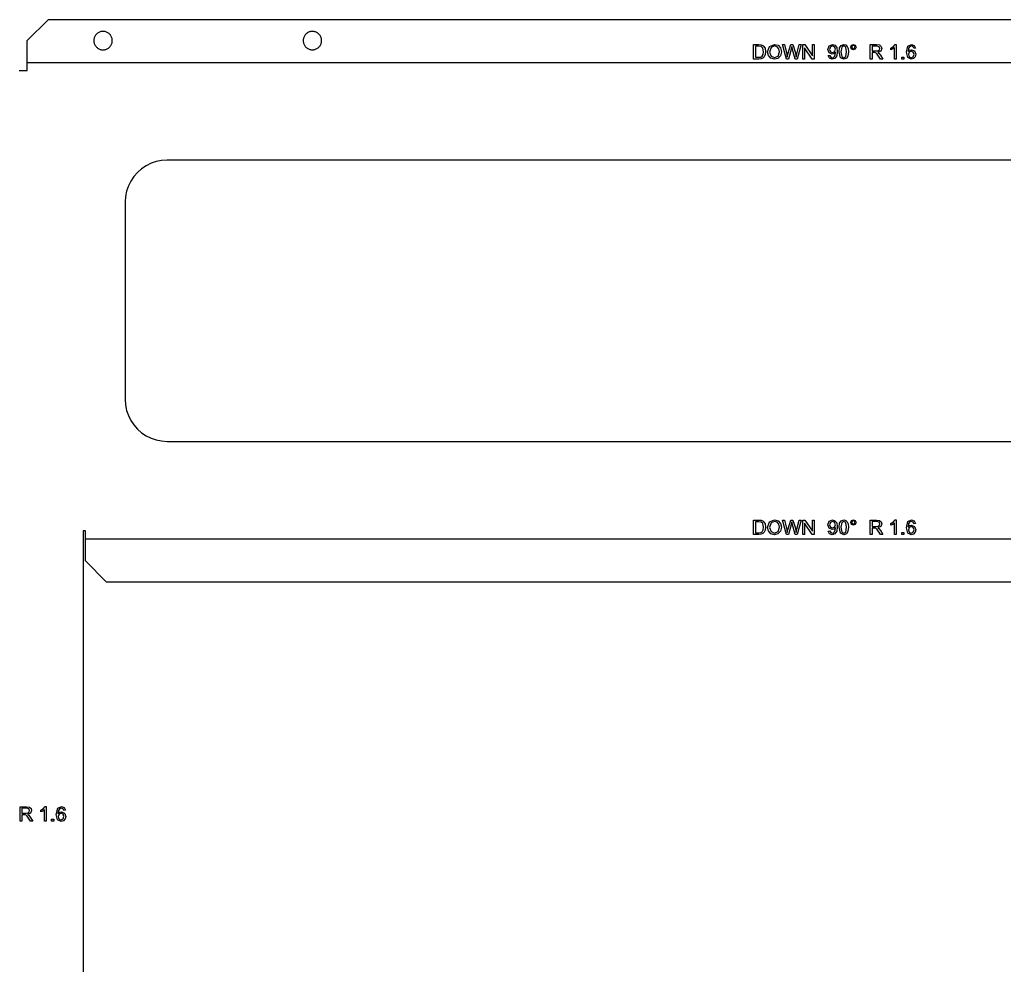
# Model space of a CAD drawing. Extents: x -582 to 53, y -1464 to -1083.
# Drawn here: x -459.7 to -224.6, y -1308.6 to -1082.6 of the extents above; entities that cross this region are included whole.
import ezdxf

# ---------------------------------------------------------------- set-up
doc = ezdxf.new("R2010")
doc.units = 0
doc.layers.add('Layer0', color=7, linetype='Continuous', true_color=0xffffff)
doc.layers.add('MTEXT', color=7, linetype='Continuous', true_color=0xffffff)

msp = doc.modelspace()

# ---------------------------------------------------------------- linework, layer by layer
at = {"layer": 'Layer0'}
for p, q in [((-452.91, -1082.63), (-457.91, -1087.63)), ((-76.11, -1082.63), (-452.91, -1082.63)), ((-441.57, -1086.34), (-441.67, -1086.48)), ((-441.46, -1086.2), (-441.57, -1086.34)), ((-441.35, -1086.07), (-441.46, -1086.2)), ((-441.22, -1085.96), (-441.35, -1086.07)), ((-441.08, -1085.85), (-441.22, -1085.96)), ((-440.94, -1085.75), (-441.08, -1085.85)), ((-440.79, -1085.67), (-440.94, -1085.75)), ((-440.63, -1085.6), (-440.79, -1085.67)), ((-440.47, -1085.54), (-440.63, -1085.6)), ((-440.3, -1085.49), (-440.47, -1085.54)), ((-440.13, -1085.46), (-440.3, -1085.49)), ((-439.96, -1085.44), (-440.13, -1085.46)), ((-439.79, -1085.43), (-439.96, -1085.44)), ((-439.62, -1085.44), (-439.79, -1085.43)), ((-439.45, -1085.46), (-439.62, -1085.44)), ((-439.28, -1085.49), (-439.45, -1085.46)), ((-439.11, -1085.54), (-439.28, -1085.49)), ((-438.95, -1085.6), (-439.11, -1085.54)), ((-438.79, -1085.67), (-438.95, -1085.6)), ((-438.64, -1085.75), (-438.79, -1085.67)), ((-438.5, -1085.85), (-438.64, -1085.75)), ((-438.36, -1085.96), (-438.5, -1085.85)), ((-438.23, -1086.07), (-438.36, -1085.96)), ((-438.12, -1086.2), (-438.23, -1086.07)), ((-438.01, -1086.34), (-438.12, -1086.2)), ((-437.91, -1086.48), (-438.01, -1086.34)), ((-391.52, -1086.27), (-391.62, -1086.41)), ((-391.41, -1086.14), (-391.52, -1086.27)), ((-391.28, -1086.02), (-391.41, -1086.14)), ((-391.15, -1085.9), (-391.28, -1086.02)), ((-391.01, -1085.8), (-391.15, -1085.9)), ((-390.87, -1085.71), (-391.01, -1085.8)), ((-390.71, -1085.63), (-390.87, -1085.71)), ((-390.55, -1085.57), (-390.71, -1085.63)), ((-390.39, -1085.51), (-390.55, -1085.57)), ((-390.22, -1085.47), (-390.39, -1085.51)), ((-390.05, -1085.45), (-390.22, -1085.47)), ((-389.88, -1085.43), (-390.05, -1085.45)), ((-389.71, -1085.43), (-389.88, -1085.43)), ((-389.53, -1085.45), (-389.71, -1085.43)), ((-389.36, -1085.47), (-389.53, -1085.45)), ((-389.19, -1085.51), (-389.36, -1085.47)), ((-389.03, -1085.57), (-389.19, -1085.51)), ((-388.87, -1085.63), (-389.03, -1085.57)), ((-388.72, -1085.71), (-388.87, -1085.63)), ((-388.57, -1085.8), (-388.72, -1085.71)), ((-388.43, -1085.9), (-388.57, -1085.8)), ((-388.3, -1086.01), (-388.43, -1085.9)), ((-388.18, -1086.14), (-388.3, -1086.01)), ((-388.06, -1086.27), (-388.18, -1086.14)), ((-387.96, -1086.41), (-388.06, -1086.27)), ((-457.91, -1092.92), (-457.91, -1087.63)), ((-441.98, -1087.46), (-441.99, -1087.63)), ((-441.99, -1087.63), (-441.98, -1087.8)), ((-441.96, -1087.29), (-441.98, -1087.46)), ((-441.98, -1087.8), (-441.96, -1087.97)), ((-441.93, -1087.12), (-441.96, -1087.29)), ((-441.96, -1087.97), (-441.93, -1088.14)), ((-441.88, -1086.95), (-441.93, -1087.12)), ((-441.93, -1088.14), (-441.88, -1088.31)), ((-441.82, -1086.79), (-441.88, -1086.95)), ((-441.88, -1088.31), (-441.82, -1088.47)), ((-441.75, -1086.63), (-441.82, -1086.79)), ((-441.82, -1088.47), (-441.75, -1088.63)), ((-441.67, -1086.48), (-441.75, -1086.63)), ((-441.75, -1088.63), (-441.67, -1088.78)), ((-437.83, -1086.63), (-437.91, -1086.48)), ((-437.91, -1088.78), (-437.83, -1088.63)), ((-437.76, -1086.79), (-437.83, -1086.63)), ((-437.83, -1088.63), (-437.76, -1088.47)), ((-437.7, -1086.95), (-437.76, -1086.79)), ((-437.76, -1088.47), (-437.7, -1088.31)), ((-437.65, -1087.12), (-437.7, -1086.95)), ((-437.7, -1088.31), (-437.65, -1088.14)), ((-437.62, -1087.29), (-437.65, -1087.12)), ((-437.65, -1088.14), (-437.62, -1087.97)), ((-437.6, -1087.46), (-437.62, -1087.29)), ((-437.62, -1087.97), (-437.6, -1087.8)), ((-437.59, -1087.63), (-437.6, -1087.46)), ((-437.6, -1087.8), (-437.59, -1087.63)), ((-391.97, -1087.37), (-391.99, -1087.55)), ((-391.99, -1087.55), (-391.99, -1087.72)), ((-391.99, -1087.72), (-391.97, -1087.89)), ((-391.95, -1087.2), (-391.97, -1087.37)), ((-391.97, -1087.89), (-391.95, -1088.06)), ((-391.91, -1087.04), (-391.95, -1087.2)), ((-391.95, -1088.06), (-391.91, -1088.23)), ((-391.85, -1086.87), (-391.91, -1087.04)), ((-391.91, -1088.23), (-391.85, -1088.39)), ((-391.79, -1086.71), (-391.85, -1086.87)), ((-391.85, -1088.39), (-391.79, -1088.55)), ((-391.71, -1086.56), (-391.79, -1086.71)), ((-391.79, -1088.55), (-391.71, -1088.71)), ((-391.62, -1086.41), (-391.71, -1086.56)), ((-391.71, -1088.71), (-391.62, -1088.85)), ((-387.87, -1086.55), (-387.96, -1086.41)), ((-387.96, -1088.85), (-387.87, -1088.7)), ((-387.79, -1086.71), (-387.87, -1086.55)), ((-387.87, -1088.7), (-387.79, -1088.55)), ((-387.73, -1086.87), (-387.79, -1086.71)), ((-387.79, -1088.55), (-387.73, -1088.39)), ((-387.67, -1087.03), (-387.73, -1086.87)), ((-387.73, -1088.39), (-387.67, -1088.23)), ((-387.63, -1087.2), (-387.67, -1087.03)), ((-387.67, -1088.23), (-387.63, -1088.06)), ((-387.61, -1087.37), (-387.63, -1087.2)), ((-387.63, -1088.06), (-387.6, -1087.89)), ((-387.59, -1087.54), (-387.61, -1087.37)), ((-387.6, -1087.89), (-387.59, -1087.71)), ((-387.59, -1087.71), (-387.59, -1087.54)), ((-441.67, -1088.78), (-441.57, -1088.92)), ((-441.57, -1088.92), (-441.46, -1089.06)), ((-441.46, -1089.06), (-441.35, -1089.19)), ((-441.35, -1089.19), (-441.22, -1089.3)), ((-441.22, -1089.3), (-441.08, -1089.41)), ((-441.08, -1089.41), (-440.94, -1089.51)), ((-440.94, -1089.51), (-440.79, -1089.59)), ((-440.79, -1089.59), (-440.63, -1089.66)), ((-440.63, -1089.66), (-440.47, -1089.72)), ((-440.47, -1089.72), (-440.3, -1089.77)), ((-440.3, -1089.77), (-440.13, -1089.8)), ((-440.13, -1089.8), (-439.96, -1089.82)), ((-439.96, -1089.82), (-439.79, -1089.83)), ((-439.79, -1089.83), (-439.62, -1089.82)), ((-439.62, -1089.82), (-439.45, -1089.8)), ((-439.45, -1089.8), (-439.28, -1089.77)), ((-439.28, -1089.77), (-439.11, -1089.72)), ((-439.11, -1089.72), (-438.95, -1089.66)), ((-438.95, -1089.66), (-438.79, -1089.59)), ((-438.79, -1089.59), (-438.64, -1089.51)), ((-438.64, -1089.51), (-438.5, -1089.41)), ((-438.5, -1089.41), (-438.36, -1089.3)), ((-438.36, -1089.3), (-438.23, -1089.19)), ((-438.23, -1089.19), (-438.12, -1089.06)), ((-438.12, -1089.06), (-438.01, -1088.92)), ((-438.01, -1088.92), (-437.91, -1088.78)), ((-391.62, -1088.85), (-391.52, -1088.99)), ((-391.52, -1088.99), (-391.4, -1089.13)), ((-391.4, -1089.13), (-391.28, -1089.25)), ((-391.28, -1089.25), (-391.15, -1089.36)), ((-391.15, -1089.36), (-391.01, -1089.46)), ((-391.01, -1089.46), (-390.86, -1089.55)), ((-390.86, -1089.55), (-390.71, -1089.63)), ((-390.71, -1089.63), (-390.55, -1089.69)), ((-390.55, -1089.69), (-390.39, -1089.75)), ((-390.39, -1089.75), (-390.22, -1089.79)), ((-390.22, -1089.79), (-390.05, -1089.82)), ((-390.05, -1089.82), (-389.87, -1089.83)), ((-389.87, -1089.83), (-389.7, -1089.83)), ((-389.7, -1089.83), (-389.53, -1089.81)), ((-389.53, -1089.81), (-389.36, -1089.79)), ((-389.36, -1089.79), (-389.19, -1089.75)), ((-389.19, -1089.75), (-389.03, -1089.69)), ((-389.03, -1089.69), (-388.87, -1089.63)), ((-388.87, -1089.63), (-388.71, -1089.55)), ((-388.71, -1089.55), (-388.57, -1089.46)), ((-388.57, -1089.46), (-388.43, -1089.36)), ((-388.43, -1089.36), (-388.3, -1089.24)), ((-388.3, -1089.24), (-388.17, -1089.12)), ((-388.17, -1089.12), (-388.06, -1088.99)), ((-388.06, -1088.99), (-387.96, -1088.85)), ((-71.11, -1092.92), (-457.91, -1092.92)), ((-457.91, -1094.8), (-457.91, -1092.92)), ((-459.79, -1094.8), (-457.91, -1094.8)), ((-427.09, -1116.54), (-428.33, -1116.96)), ((-425.81, -1116.29), (-427.09, -1116.54)), ((-424.51, -1116.2), (-425.81, -1116.29)), ((-104.51, -1116.2), (-424.51, -1116.2)), ((-431.58, -1119.13), (-432.44, -1120.11)), ((-430.59, -1118.27), (-431.58, -1119.13)), ((-429.51, -1117.54), (-430.59, -1118.27)), ((-428.33, -1116.96), (-429.51, -1117.54)), ((-433.17, -1121.2), (-433.74, -1122.37)), ((-432.44, -1120.11), (-433.17, -1121.2)), ((-434.16, -1123.61), (-434.42, -1124.89)), ((-433.74, -1122.37), (-434.16, -1123.61)), ((-434.42, -1124.89), (-434.51, -1126.2)), ((-434.51, -1126.2), (-434.51, -1173.4)), ((-434.51, -1173.4), (-434.42, -1174.71)), ((-434.42, -1174.71), (-434.16, -1175.99)), ((-434.16, -1175.99), (-433.74, -1177.23)), ((-433.74, -1177.23), (-433.17, -1178.4)), ((-433.17, -1178.4), (-432.44, -1179.49)), ((-432.44, -1179.49), (-431.58, -1180.47)), ((-431.58, -1180.47), (-430.59, -1181.33)), ((-430.59, -1181.33), (-429.51, -1182.06)), ((-429.51, -1182.06), (-428.33, -1182.64)), ((-428.33, -1182.64), (-427.09, -1183.06)), ((-427.09, -1183.06), (-425.81, -1183.31)), ((-425.81, -1183.31), (-424.51, -1183.4)), ((-424.51, -1183.4), (-104.51, -1183.4)), ((-444.01, -1204.8), (-444.51, -1204.8)), ((-444.51, -1204.8), (-444.51, -1442.8)), ((-444.01, -1206.69), (-444.01, -1204.8)), ((-444.01, -1206.69), (-85.01, -1206.69)), ((-444.01, -1211.97), (-444.01, -1206.69)), ((-444.01, -1211.97), (-439.01, -1216.97)), ((-439.01, -1216.97), (-90.01, -1216.97))]:
    msp.add_line(p, q, dxfattribs=at)
at = {"layer": 'MTEXT'}
for p, q in [((-284.41, -1092.03), (-284.41, -1088.59)), ((-284.41, -1088.59), (-283.23, -1088.59)), ((-283.23, -1088.59), (-282.61, -1088.64)), ((-282.61, -1088.64), (-282.11, -1088.88)), ((-280.62, -1089.01), (-279.43, -1088.53)), ((-279.43, -1088.53), (-278.57, -1088.75)), ((-276.6, -1092.03), (-277.51, -1088.59)), ((-277.51, -1088.59), (-277.04, -1088.59)), ((-277.04, -1088.59), (-276.52, -1090.84)), ((-276.22, -1090.91), (-275.57, -1088.59)), ((-275.57, -1088.59), (-275.02, -1088.59)), ((-275.02, -1088.59), (-274.52, -1090.33)), ((-274.08, -1090.8), (-273.54, -1088.59)), ((-273.09, -1088.59), (-274.03, -1092.03)), ((-273.54, -1088.59), (-273.09, -1088.59)), ((-272.67, -1092.03), (-272.67, -1088.59)), ((-272.67, -1088.59), (-272.2, -1088.59)), ((-272.2, -1088.59), (-270.39, -1091.29)), ((-270.39, -1091.29), (-270.39, -1088.59)), ((-270.39, -1088.59), (-269.96, -1088.59)), ((-269.96, -1088.59), (-269.96, -1092.03)), ((-266.38, -1088.89), (-265.61, -1088.57)), ((-265.61, -1088.57), (-264.99, -1088.75)), ((-263.52, -1088.78), (-262.89, -1088.57)), ((-262.89, -1088.57), (-262.41, -1088.68)), ((-262.41, -1088.68), (-262.06, -1089.01)), ((-261.05, -1088.72), (-260.59, -1088.53)), ((-260.59, -1088.53), (-260.13, -1088.72)), ((-256.57, -1092.03), (-256.57, -1088.59)), ((-256.57, -1088.59), (-255.04, -1088.59)), ((-255.04, -1088.59), (-254.34, -1088.68)), ((-254.34, -1088.68), (-253.96, -1089.01)), ((-251, -1089.03), (-250.62, -1088.57)), ((-250.62, -1088.57), (-250.35, -1088.57)), ((-250.35, -1088.57), (-250.35, -1092.03)), ((-247.58, -1088.97), (-246.72, -1088.57)), ((-246.72, -1088.57), (-246.05, -1088.8)), ((-283.23, -1088.99), (-283.96, -1088.99)), ((-283.96, -1088.99), (-283.96, -1091.62)), ((-282.64, -1089.06), (-283.23, -1088.99)), ((-282.21, -1089.45), (-282.64, -1089.06)), ((-282.38, -1091.38), (-282.13, -1090.95)), ((-282.03, -1090.28), (-282.21, -1089.45)), ((-282.13, -1090.95), (-282.03, -1090.28)), ((-282.11, -1088.88), (-281.7, -1089.47)), ((-281.66, -1090.98), (-281.89, -1091.49)), ((-281.7, -1089.47), (-281.57, -1090.29)), ((-281.57, -1090.29), (-281.66, -1090.98)), ((-281.08, -1090.35), (-280.62, -1089.01)), ((-280.88, -1091.21), (-281.08, -1090.35)), ((-280.26, -1089.25), (-280.61, -1090.36)), ((-280.61, -1090.36), (-280.27, -1091.34)), ((-279.43, -1088.92), (-280.26, -1089.25)), ((-278.81, -1089.09), (-279.43, -1088.92)), ((-278.4, -1089.58), (-278.81, -1089.09)), ((-278.59, -1091.34), (-278.26, -1090.31)), ((-278.57, -1088.75), (-277.99, -1089.39)), ((-278.26, -1090.31), (-278.4, -1089.58)), ((-277.79, -1090.31), (-278, -1091.25)), ((-277.99, -1089.39), (-277.79, -1090.31)), ((-276.52, -1090.84), (-276.38, -1091.55)), ((-276.38, -1091.55), (-276.22, -1090.91)), ((-275.4, -1089.41), (-276.13, -1092.03)), ((-275.3, -1089), (-275.4, -1089.41)), ((-275.19, -1089.41), (-275.3, -1089)), ((-274.47, -1092.03), (-275.19, -1089.41)), ((-274.52, -1090.33), (-274.26, -1091.55)), ((-274.26, -1091.55), (-274.08, -1090.8)), ((-270.42, -1092.03), (-272.23, -1089.32)), ((-272.23, -1089.32), (-272.23, -1092.03)), ((-266.69, -1089.74), (-266.38, -1088.89)), ((-266.39, -1090.55), (-266.69, -1089.74)), ((-265.67, -1090.86), (-266.39, -1090.55)), ((-266.05, -1089.15), (-266.26, -1089.75)), ((-266.26, -1089.75), (-266.06, -1090.28)), ((-266.06, -1090.28), (-265.57, -1090.49)), ((-265.56, -1088.92), (-266.05, -1089.15)), ((-265.2, -1090.74), (-265.67, -1090.86)), ((-265.57, -1090.49), (-265.09, -1090.28)), ((-265.09, -1089.14), (-265.56, -1088.92)), ((-264.85, -1090.41), (-265.2, -1090.74)), ((-264.9, -1089.71), (-265.09, -1089.14)), ((-265.09, -1090.28), (-264.9, -1089.71)), ((-265.07, -1091.41), (-264.91, -1091.01)), ((-264.99, -1088.75), (-264.57, -1089.27)), ((-264.91, -1091.01), (-264.85, -1090.49)), ((-264.85, -1090.49), (-264.85, -1090.41)), ((-264.57, -1089.27), (-264.43, -1090.24)), ((-264.43, -1090.24), (-264.57, -1091.29)), ((-264.02, -1090.33), (-263.89, -1089.35)), ((-263.68, -1091.73), (-264.02, -1090.33)), ((-263.89, -1089.35), (-263.52, -1088.78)), ((-263.36, -1089.17), (-263.58, -1090.33)), ((-263.58, -1090.33), (-263.38, -1091.46)), ((-262.9, -1088.92), (-263.36, -1089.17)), ((-262.4, -1089.2), (-262.9, -1088.92)), ((-262.21, -1090.33), (-262.4, -1089.2)), ((-262.4, -1091.46), (-262.21, -1090.33)), ((-262.06, -1089.01), (-261.85, -1089.52)), ((-261.77, -1090.33), (-261.9, -1091.31)), ((-261.85, -1089.52), (-261.77, -1090.33)), ((-261.24, -1089.18), (-261.05, -1088.72)), ((-261.05, -1089.64), (-261.24, -1089.18)), ((-260.59, -1089.83), (-261.05, -1089.64)), ((-260.87, -1088.9), (-260.99, -1089.18)), ((-260.99, -1089.18), (-260.87, -1089.46)), ((-260.59, -1088.78), (-260.87, -1088.9)), ((-260.87, -1089.46), (-260.59, -1089.58)), ((-260.31, -1088.9), (-260.59, -1088.78)), ((-260.59, -1089.58), (-260.31, -1089.46)), ((-260.13, -1089.64), (-260.59, -1089.83)), ((-260.19, -1089.18), (-260.31, -1088.9)), ((-260.31, -1089.46), (-260.19, -1089.18)), ((-260.13, -1088.72), (-259.94, -1089.18)), ((-259.94, -1089.18), (-260.13, -1089.64)), ((-255.03, -1088.97), (-256.11, -1088.97)), ((-256.11, -1088.97), (-256.11, -1090.11)), ((-256.11, -1090.11), (-255.14, -1090.11)), ((-255.59, -1090.5), (-256.11, -1090.5)), ((-256.11, -1090.5), (-256.11, -1092.03)), ((-255.33, -1090.52), (-255.59, -1090.5)), ((-255.13, -1090.61), (-255.33, -1090.52)), ((-255.14, -1090.11), (-254.65, -1090.04)), ((-254.89, -1090.84), (-255.13, -1090.61)), ((-254.47, -1089.13), (-255.03, -1088.97)), ((-254.57, -1091.31), (-254.89, -1090.84)), ((-254.06, -1090.14), (-254.79, -1090.46)), ((-254.79, -1090.46), (-254.51, -1090.63)), ((-254.65, -1090.04), (-254.38, -1089.84)), ((-254.51, -1090.63), (-254.14, -1091.09)), ((-254.29, -1089.53), (-254.47, -1089.13)), ((-254.38, -1089.84), (-254.29, -1089.53)), ((-253.82, -1089.53), (-254.06, -1090.14)), ((-253.96, -1089.01), (-253.82, -1089.53)), ((-251.62, -1089.44), (-251, -1089.03)), ((-251.62, -1089.85), (-251.62, -1089.44)), ((-251.17, -1089.63), (-251.62, -1089.85)), ((-250.77, -1089.34), (-251.17, -1089.63)), ((-250.77, -1092.03), (-250.77, -1089.34)), ((-247.95, -1090.42), (-247.58, -1088.97)), ((-247.62, -1091.7), (-247.95, -1090.42)), ((-247.41, -1089.46), (-247.53, -1090.25)), ((-247.53, -1090.25), (-247.16, -1089.91)), ((-247.27, -1090.38), (-247.46, -1090.91)), ((-247.46, -1090.91), (-247.37, -1091.33)), ((-247.1, -1089.03), (-247.41, -1089.46)), ((-246.78, -1090.17), (-247.27, -1090.38)), ((-247.16, -1089.91), (-246.69, -1089.8)), ((-246.74, -1088.92), (-247.1, -1089.03)), ((-246.3, -1090.38), (-246.78, -1090.17)), ((-246.32, -1089.1), (-246.74, -1088.92)), ((-246.69, -1089.8), (-245.98, -1090.11)), ((-246.16, -1089.46), (-246.32, -1089.1)), ((-246.11, -1090.94), (-246.3, -1090.38)), ((-246.3, -1091.52), (-246.11, -1090.94)), ((-245.74, -1089.43), (-246.16, -1089.46)), ((-246.05, -1088.8), (-245.74, -1089.43)), ((-245.98, -1090.11), (-245.68, -1090.91)), ((-245.68, -1090.91), (-245.82, -1091.51)), ((-283.17, -1092.03), (-284.41, -1092.03)), ((-283.96, -1091.62), (-283.22, -1091.62)), ((-283.22, -1091.62), (-282.69, -1091.56)), ((-282.62, -1091.97), (-283.17, -1092.03)), ((-282.69, -1091.56), (-282.38, -1091.38)), ((-282.21, -1091.8), (-282.62, -1091.97)), ((-281.89, -1091.49), (-282.21, -1091.8)), ((-280.3, -1091.85), (-280.88, -1091.21)), ((-279.43, -1092.09), (-280.3, -1091.85)), ((-280.27, -1091.34), (-279.43, -1091.7)), ((-279.43, -1091.7), (-278.59, -1091.34)), ((-278.6, -1091.88), (-279.43, -1092.09)), ((-278, -1091.25), (-278.6, -1091.88)), ((-276.13, -1092.03), (-276.6, -1092.03)), ((-274.03, -1092.03), (-274.47, -1092.03)), ((-272.23, -1092.03), (-272.67, -1092.03)), ((-269.96, -1092.03), (-270.42, -1092.03)), ((-266.63, -1091.23), (-266.22, -1091.2)), ((-266.32, -1091.86), (-266.63, -1091.23)), ((-265.66, -1092.09), (-266.32, -1091.86)), ((-266.22, -1091.2), (-266.02, -1091.61)), ((-266.02, -1091.61), (-265.65, -1091.74)), ((-265, -1091.88), (-265.66, -1092.09)), ((-265.65, -1091.74), (-265.31, -1091.65)), ((-265.31, -1091.65), (-265.07, -1091.41)), ((-264.57, -1091.29), (-265, -1091.88)), ((-262.89, -1092.09), (-263.68, -1091.73)), ((-263.38, -1091.46), (-262.89, -1091.74)), ((-262.89, -1091.74), (-262.4, -1091.46)), ((-262.27, -1091.88), (-262.89, -1092.09)), ((-261.9, -1091.31), (-262.27, -1091.88)), ((-256.11, -1092.03), (-256.57, -1092.03)), ((-254.11, -1092.03), (-254.57, -1091.31)), ((-254.14, -1091.09), (-253.54, -1092.03)), ((-253.54, -1092.03), (-254.11, -1092.03)), ((-250.35, -1092.03), (-250.77, -1092.03)), ((-249.03, -1092.03), (-249.03, -1091.55)), ((-249.03, -1091.55), (-248.55, -1091.55)), ((-248.55, -1092.03), (-249.03, -1092.03)), ((-248.55, -1091.55), (-248.55, -1092.03)), ((-246.76, -1092.09), (-247.62, -1091.7)), ((-247.37, -1091.33), (-247.11, -1091.64)), ((-247.11, -1091.64), (-246.76, -1091.74)), ((-246.76, -1091.74), (-246.3, -1091.52)), ((-246.2, -1091.94), (-246.76, -1092.09)), ((-245.82, -1091.51), (-246.2, -1091.94)), ((-284.41, -1205.64), (-284.41, -1202.2)), ((-284.41, -1202.2), (-283.23, -1202.2)), ((-283.23, -1202.61), (-283.96, -1202.61)), ((-283.96, -1202.61), (-283.96, -1205.24)), ((-283.23, -1202.2), (-282.61, -1202.25)), ((-282.64, -1202.68), (-283.23, -1202.61)), ((-282.21, -1203.07), (-282.64, -1202.68)), ((-282.61, -1202.25), (-282.11, -1202.5)), ((-282.03, -1203.9), (-282.21, -1203.07)), ((-282.13, -1204.56), (-282.03, -1203.9)), ((-282.11, -1202.5), (-281.7, -1203.08)), ((-281.7, -1203.08), (-281.57, -1203.9)), ((-281.57, -1203.9), (-281.66, -1204.6)), ((-281.08, -1203.97), (-280.62, -1202.62)), ((-280.62, -1202.62), (-279.43, -1202.14)), ((-280.26, -1202.86), (-280.61, -1203.97)), ((-279.43, -1202.53), (-280.26, -1202.86)), ((-279.43, -1202.14), (-278.57, -1202.37)), ((-278.81, -1202.7), (-279.43, -1202.53)), ((-278.4, -1203.19), (-278.81, -1202.7)), ((-278.59, -1204.95), (-278.26, -1203.92)), ((-278.57, -1202.37), (-277.99, -1203)), ((-278.26, -1203.92), (-278.4, -1203.19)), ((-277.79, -1203.93), (-278, -1204.86)), ((-277.99, -1203), (-277.79, -1203.93)), ((-276.6, -1205.64), (-277.51, -1202.2)), ((-277.51, -1202.2), (-277.04, -1202.2)), ((-277.04, -1202.2), (-276.52, -1204.46)), ((-276.22, -1204.52), (-275.57, -1202.2)), ((-275.4, -1203.02), (-276.13, -1205.64)), ((-275.57, -1202.2), (-275.02, -1202.2)), ((-275.3, -1202.62), (-275.4, -1203.02)), ((-275.19, -1203.02), (-275.3, -1202.62)), ((-274.47, -1205.64), (-275.19, -1203.02)), ((-275.02, -1202.2), (-274.52, -1203.94)), ((-274.08, -1204.41), (-273.54, -1202.2)), ((-273.09, -1202.2), (-274.03, -1205.64)), ((-273.54, -1202.2), (-273.09, -1202.2)), ((-272.67, -1205.64), (-272.67, -1202.2)), ((-272.67, -1202.2), (-272.2, -1202.2)), ((-270.42, -1205.64), (-272.23, -1202.94)), ((-272.23, -1202.94), (-272.23, -1205.64)), ((-272.2, -1202.2), (-270.39, -1204.9)), ((-270.39, -1204.9), (-270.39, -1202.2)), ((-270.39, -1202.2), (-269.96, -1202.2)), ((-269.96, -1202.2), (-269.96, -1205.64)), ((-266.69, -1203.35), (-266.38, -1202.51)), ((-266.39, -1204.17), (-266.69, -1203.35)), ((-266.38, -1202.51), (-265.61, -1202.19)), ((-266.05, -1202.77), (-266.26, -1203.36)), ((-266.26, -1203.36), (-266.06, -1203.9)), ((-266.06, -1203.9), (-265.57, -1204.1)), ((-265.56, -1202.54), (-266.05, -1202.77)), ((-265.61, -1202.19), (-264.99, -1202.37)), ((-265.57, -1204.1), (-265.09, -1203.9)), ((-265.09, -1202.75), (-265.56, -1202.54)), ((-264.9, -1203.33), (-265.09, -1202.75)), ((-265.09, -1203.9), (-264.9, -1203.33)), ((-264.99, -1202.37), (-264.57, -1202.88)), ((-264.57, -1202.88), (-264.43, -1203.85)), ((-264.43, -1203.85), (-264.57, -1204.9)), ((-264.02, -1203.94), (-263.89, -1202.96)), ((-263.89, -1202.96), (-263.52, -1202.39)), ((-263.36, -1202.78), (-263.58, -1203.94)), ((-263.52, -1202.39), (-262.89, -1202.19)), ((-262.9, -1202.54), (-263.36, -1202.78)), ((-262.4, -1202.82), (-262.9, -1202.54)), ((-262.89, -1202.19), (-262.41, -1202.3)), ((-262.41, -1202.3), (-262.06, -1202.62)), ((-262.21, -1203.94), (-262.4, -1202.82)), ((-262.06, -1202.62), (-261.85, -1203.13)), ((-261.85, -1203.13), (-261.77, -1203.94)), ((-261.24, -1202.79), (-261.05, -1202.33)), ((-261.05, -1203.25), (-261.24, -1202.79)), ((-261.05, -1202.33), (-260.59, -1202.14)), ((-260.59, -1203.44), (-261.05, -1203.25)), ((-260.87, -1202.51), (-260.99, -1202.79)), ((-260.99, -1202.79), (-260.87, -1203.07)), ((-260.59, -1202.4), (-260.87, -1202.51)), ((-260.87, -1203.07), (-260.59, -1203.19)), ((-260.59, -1202.14), (-260.13, -1202.33)), ((-260.31, -1202.51), (-260.59, -1202.4)), ((-260.59, -1203.19), (-260.31, -1203.07)), ((-260.13, -1203.25), (-260.59, -1203.44)), ((-260.19, -1202.79), (-260.31, -1202.51)), ((-260.31, -1203.07), (-260.19, -1202.79)), ((-260.13, -1202.33), (-259.94, -1202.79)), ((-259.94, -1202.79), (-260.13, -1203.25)), ((-256.57, -1205.64), (-256.57, -1202.2)), ((-256.57, -1202.2), (-255.04, -1202.2)), ((-255.03, -1202.58), (-256.11, -1202.58)), ((-256.11, -1202.58), (-256.11, -1203.72)), ((-256.11, -1203.72), (-255.14, -1203.72)), ((-255.14, -1203.72), (-254.65, -1203.65)), ((-255.04, -1202.2), (-254.34, -1202.29)), ((-254.47, -1202.74), (-255.03, -1202.58)), ((-254.06, -1203.76), (-254.79, -1204.08)), ((-254.65, -1203.65), (-254.38, -1203.45)), ((-254.29, -1203.14), (-254.47, -1202.74)), ((-254.38, -1203.45), (-254.29, -1203.14)), ((-254.34, -1202.29), (-253.96, -1202.62)), ((-253.82, -1203.14), (-254.06, -1203.76)), ((-253.96, -1202.62), (-253.82, -1203.14)), ((-251.62, -1203.05), (-251, -1202.65)), ((-251.62, -1203.46), (-251.62, -1203.05)), ((-251.17, -1203.24), (-251.62, -1203.46)), ((-250.77, -1202.95), (-251.17, -1203.24)), ((-251, -1202.65), (-250.62, -1202.19)), ((-250.77, -1205.64), (-250.77, -1202.95)), ((-250.62, -1202.19), (-250.35, -1202.19)), ((-250.35, -1202.19), (-250.35, -1205.64)), ((-247.95, -1204.03), (-247.58, -1202.58)), ((-247.58, -1202.58), (-246.72, -1202.19)), ((-247.41, -1203.07), (-247.53, -1203.87)), ((-247.53, -1203.87), (-247.16, -1203.52)), ((-247.1, -1202.65), (-247.41, -1203.07)), ((-246.78, -1203.78), (-247.27, -1203.99)), ((-247.16, -1203.52), (-246.69, -1203.41)), ((-246.74, -1202.53), (-247.1, -1202.65)), ((-246.3, -1203.99), (-246.78, -1203.78)), ((-246.32, -1202.71), (-246.74, -1202.53)), ((-246.72, -1202.19), (-246.05, -1202.41)), ((-246.69, -1203.41), (-245.98, -1203.72)), ((-246.16, -1203.08), (-246.32, -1202.71)), ((-245.74, -1203.04), (-246.16, -1203.08)), ((-246.05, -1202.41), (-245.74, -1203.04)), ((-245.98, -1203.72), (-245.68, -1204.52)), ((-283.17, -1205.64), (-284.41, -1205.64)), ((-283.96, -1205.24), (-283.22, -1205.24)), ((-283.22, -1205.24), (-282.69, -1205.17)), ((-282.62, -1205.58), (-283.17, -1205.64)), ((-282.69, -1205.17), (-282.38, -1204.99)), ((-282.21, -1205.41), (-282.62, -1205.58)), ((-282.38, -1204.99), (-282.13, -1204.56)), ((-281.89, -1205.1), (-282.21, -1205.41)), ((-281.66, -1204.6), (-281.89, -1205.1)), ((-280.88, -1204.82), (-281.08, -1203.97)), ((-280.3, -1205.47), (-280.88, -1204.82)), ((-280.61, -1203.97), (-280.27, -1204.95)), ((-279.43, -1205.7), (-280.3, -1205.47)), ((-280.27, -1204.95), (-279.43, -1205.31)), ((-279.43, -1205.31), (-278.59, -1204.95)), ((-278.6, -1205.49), (-279.43, -1205.7)), ((-278, -1204.86), (-278.6, -1205.49)), ((-276.13, -1205.64), (-276.6, -1205.64)), ((-276.52, -1204.46), (-276.38, -1205.16)), ((-276.38, -1205.16), (-276.22, -1204.52)), ((-274.52, -1203.94), (-274.26, -1205.16)), ((-274.03, -1205.64), (-274.47, -1205.64)), ((-274.26, -1205.16), (-274.08, -1204.41)), ((-272.23, -1205.64), (-272.67, -1205.64)), ((-269.96, -1205.64), (-270.42, -1205.64)), ((-266.63, -1204.85), (-266.22, -1204.81)), ((-266.32, -1205.48), (-266.63, -1204.85)), ((-265.67, -1204.47), (-266.39, -1204.17)), ((-265.66, -1205.7), (-266.32, -1205.48)), ((-266.22, -1204.81), (-266.02, -1205.22)), ((-266.02, -1205.22), (-265.65, -1205.35)), ((-265.2, -1204.35), (-265.67, -1204.47)), ((-265, -1205.5), (-265.66, -1205.7)), ((-265.65, -1205.35), (-265.31, -1205.26)), ((-265.31, -1205.26), (-265.07, -1205.03)), ((-264.85, -1204.02), (-265.2, -1204.35)), ((-265.07, -1205.03), (-264.91, -1204.62)), ((-264.57, -1204.9), (-265, -1205.5)), ((-264.91, -1204.62), (-264.85, -1204.11)), ((-264.85, -1204.11), (-264.85, -1204.02)), ((-263.68, -1205.34), (-264.02, -1203.94)), ((-262.89, -1205.7), (-263.68, -1205.34)), ((-263.58, -1203.94), (-263.38, -1205.07)), ((-263.38, -1205.07), (-262.89, -1205.35)), ((-262.89, -1205.35), (-262.4, -1205.07)), ((-262.27, -1205.5), (-262.89, -1205.7)), ((-262.4, -1205.07), (-262.21, -1203.94)), ((-261.9, -1204.92), (-262.27, -1205.5)), ((-261.77, -1203.94), (-261.9, -1204.92)), ((-256.11, -1205.64), (-256.57, -1205.64)), ((-255.59, -1204.11), (-256.11, -1204.11)), ((-256.11, -1204.11), (-256.11, -1205.64)), ((-255.33, -1204.13), (-255.59, -1204.11)), ((-255.13, -1204.22), (-255.33, -1204.13)), ((-254.89, -1204.45), (-255.13, -1204.22)), ((-254.57, -1204.93), (-254.89, -1204.45)), ((-254.79, -1204.08), (-254.51, -1204.25)), ((-254.11, -1205.64), (-254.57, -1204.93)), ((-254.51, -1204.25), (-254.14, -1204.7)), ((-254.14, -1204.7), (-253.54, -1205.64)), ((-253.54, -1205.64), (-254.11, -1205.64)), ((-250.35, -1205.64), (-250.77, -1205.64)), ((-249.03, -1205.64), (-249.03, -1205.16)), ((-249.03, -1205.16), (-248.55, -1205.16)), ((-248.55, -1205.64), (-249.03, -1205.64)), ((-248.55, -1205.16), (-248.55, -1205.64)), ((-247.62, -1205.31), (-247.95, -1204.03)), ((-246.76, -1205.7), (-247.62, -1205.31)), ((-247.27, -1203.99), (-247.46, -1204.53)), ((-247.46, -1204.53), (-247.37, -1204.94)), ((-247.37, -1204.94), (-247.11, -1205.25)), ((-247.11, -1205.25), (-246.76, -1205.35)), ((-246.76, -1205.35), (-246.3, -1205.14)), ((-246.2, -1205.55), (-246.76, -1205.7)), ((-246.11, -1204.55), (-246.3, -1203.99)), ((-246.3, -1205.14), (-246.11, -1204.55)), ((-245.82, -1205.13), (-246.2, -1205.55)), ((-245.68, -1204.52), (-245.82, -1205.13)), ((-459.6, -1274.15), (-459.6, -1270.71)), ((-459.6, -1270.71), (-458.08, -1270.71)), ((-458.06, -1271.09), (-459.15, -1271.09)), ((-459.15, -1271.09), (-459.15, -1272.23)), ((-458.08, -1270.71), (-457.38, -1270.8)), ((-457.5, -1271.24), (-458.06, -1271.09)), ((-457.68, -1272.16), (-457.41, -1271.95)), ((-457.32, -1271.65), (-457.5, -1271.24)), ((-457.41, -1271.95), (-457.32, -1271.65)), ((-457.38, -1270.8), (-456.99, -1271.13)), ((-456.85, -1271.65), (-457.09, -1272.26)), ((-456.99, -1271.13), (-456.85, -1271.65)), ((-454.65, -1271.56), (-454.03, -1271.15)), ((-454.65, -1271.97), (-454.65, -1271.56)), ((-454.2, -1271.75), (-454.65, -1271.97)), ((-453.8, -1271.46), (-454.2, -1271.75)), ((-454.03, -1271.15), (-453.65, -1270.69)), ((-453.8, -1274.15), (-453.8, -1271.46)), ((-453.65, -1270.69), (-453.38, -1270.69)), ((-453.38, -1270.69), (-453.38, -1274.15)), ((-450.98, -1272.54), (-450.61, -1271.09)), ((-450.61, -1271.09), (-449.75, -1270.69)), ((-450.44, -1271.58), (-450.56, -1272.37)), ((-450.56, -1272.37), (-450.19, -1272.03)), ((-450.13, -1271.15), (-450.44, -1271.58)), ((-450.19, -1272.03), (-449.73, -1271.92)), ((-449.77, -1271.04), (-450.13, -1271.15)), ((-449.35, -1271.22), (-449.77, -1271.04)), ((-449.75, -1270.69), (-449.08, -1270.92)), ((-449.73, -1271.92), (-449.01, -1272.23)), ((-449.19, -1271.58), (-449.35, -1271.22)), ((-448.77, -1271.55), (-449.19, -1271.58)), ((-449.08, -1270.92), (-448.77, -1271.55)), ((-459.15, -1274.15), (-459.6, -1274.15)), ((-459.15, -1272.23), (-458.17, -1272.23)), ((-458.62, -1272.62), (-459.15, -1272.62)), ((-459.15, -1272.62), (-459.15, -1274.15)), ((-458.36, -1272.64), (-458.62, -1272.62)), ((-458.16, -1272.73), (-458.36, -1272.64)), ((-458.17, -1272.23), (-457.68, -1272.16)), ((-457.93, -1272.96), (-458.16, -1272.73)), ((-457.6, -1273.43), (-457.93, -1272.96)), ((-457.09, -1272.26), (-457.82, -1272.58)), ((-457.82, -1272.58), (-457.54, -1272.75)), ((-457.14, -1274.15), (-457.6, -1273.43)), ((-457.54, -1272.75), (-457.17, -1273.21)), ((-457.17, -1273.21), (-456.57, -1274.15)), ((-456.57, -1274.15), (-457.14, -1274.15)), ((-453.38, -1274.15), (-453.8, -1274.15)), ((-452.06, -1274.15), (-452.06, -1273.67)), ((-452.06, -1273.67), (-451.58, -1273.67)), ((-451.58, -1274.15), (-452.06, -1274.15)), ((-451.58, -1273.67), (-451.58, -1274.15)), ((-450.65, -1273.82), (-450.98, -1272.54)), ((-449.79, -1274.21), (-450.65, -1273.82)), ((-450.3, -1272.49), (-450.5, -1273.03)), ((-450.5, -1273.03), (-450.4, -1273.45)), ((-450.4, -1273.45), (-450.14, -1273.76)), ((-449.81, -1272.29), (-450.3, -1272.49)), ((-450.14, -1273.76), (-449.79, -1273.86)), ((-449.33, -1272.49), (-449.81, -1272.29)), ((-449.79, -1273.86), (-449.33, -1273.64)), ((-449.23, -1274.06), (-449.79, -1274.21)), ((-449.14, -1273.06), (-449.33, -1272.49)), ((-449.33, -1273.64), (-449.14, -1273.06)), ((-448.85, -1273.63), (-449.23, -1274.06)), ((-449.01, -1272.23), (-448.71, -1273.03)), ((-448.71, -1273.03), (-448.85, -1273.63))]:
    msp.add_line(p, q, dxfattribs=at)

doc.saveas('drawing.dxf')
